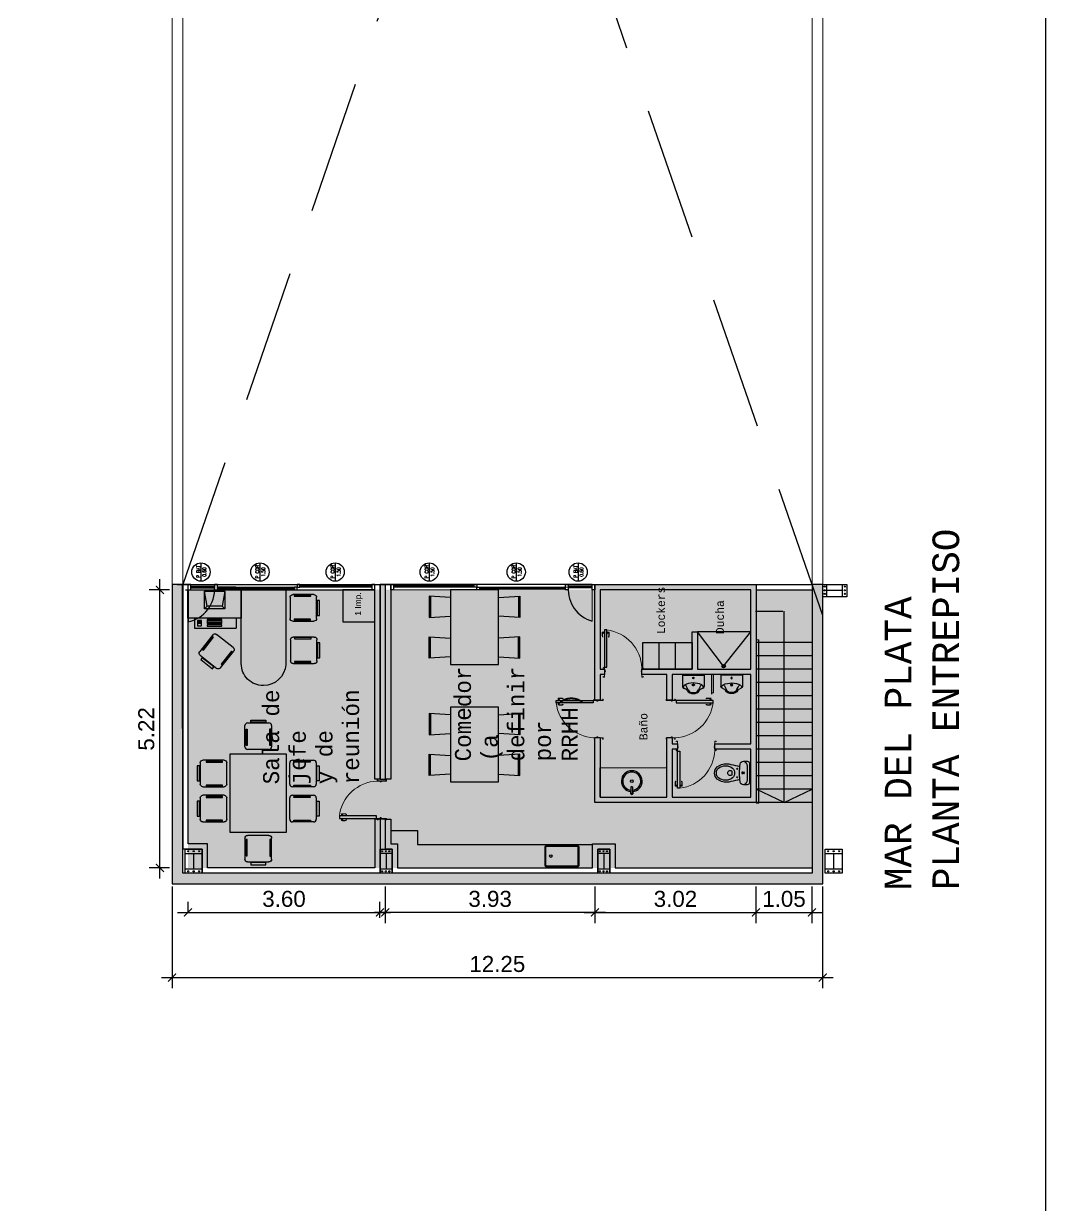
# Model space of a CAD drawing. Header units: millimetres. Extents: x 6085 to 6497, y 3307 to 3415.
# Drawn here: x 6121.18 to 6140.34, y 3348.13 to 3370.28 of the extents above; entities that cross this region are included whole.
import ezdxf
from ezdxf.enums import TextEntityAlignment as Align

# ---------------------------------------------------------------- set-up
doc = ezdxf.new("R2010")
doc.units = ezdxf.units.MM
doc.linetypes.add('HIDDEN', pattern=[0.375, 0.25, -0.125])
doc.linetypes.add('IRI-OCASA-Layout R 9$0$HIDDEN', pattern=[0.375, 0.25, -0.125])
for name, color, linetype in [('1-PB-SANT-ARTF', 252, 'Continuous'), ('50-simb-carp', 5, 'Continuous'), ('Carpintería', 3, 'Continuous'), ('Columnas', 7, 'Continuous'), ('Cotas', 4, 'Continuous'), ('Durlock', 2, 'Continuous'), ('Escaleras', 2, 'Continuous'), ('Hatch Muros', 252, 'Continuous'), ('IRI-OCASA-Layout R 9$0$OCA_Mobiliario', 252, 'Continuous'), ('IRI-OCASA-Layout R 9$0$OCA_Rejas', 80, 'IRI-OCASA-Layout R 9$0$HIDDEN'), ('Mobiliario', 251, 'Continuous'), ('Muros', 7, 'Continuous'), ('Proyecciones', 5, 'HIDDEN'), ('SANITARIOS', 1, 'Continuous'), ('TEXTO', 141, 'Continuous')]:
    doc.layers.add(name, color=color, linetype=linetype)
for name, color, linetype, lineweight in [('A-CARP-HERRAJES', 1, 'Continuous', 9), ('OCASA_TODAS_r08$0$CARP-BARRIDO', 1, 'Continuous', 15), ('OCASA_TODAS_r08$0$CARP-HERRAJES', 9, 'Continuous', 15), ('OCASA_TODAS_r08$0$CARP-MARCO', 3, 'Continuous', 20), ('OCASA_TODAS_r08$0$Estructura', 7, 'Continuous', 20)]:
    doc.layers.add(name, color=color, linetype=linetype, lineweight=lineweight)
doc.layers.add('Hatch planta', color=7, linetype='Continuous', true_color=0xededed)
doc.layers.add('vista', color=7, linetype='Continuous', lineweight=5, transparency=0.65)
doc.styles.add('ARIAL', font='arial.ttf')
doc.styles.add('IRI-OCASA-Layout R 9$0$Standard', font='arial.ttf')
doc.styles.add('SIMPLEX', font='SIMPLEX')
doc.styles.get("Standard").update_dxf_attribs({"font": 'lucon.TTF'})
doc.dimstyles.new('COTAS_100', dxfattribs={"dimtxt": 0.4, "dimasz": 0.15, "dimexe": 0.2, "dimexo": 0.05, "dimgap": 0.05, "dimtad": 1, "dimzin": 1, "dimdsep": 46, "dimtxsty": 'ARIAL', "dimblk": 'ARCHTICK', "dimcen": 0.2, "dimdle": 0.2, "dimclrd": 256, "dimclre": 252, "dimclrt": 256, "dimaunit": 1, "dimadec": 0, "dimazin": 0, "dimtfac": 1, "dimtmove": 0, "dimatfit": 3, "dimfxl": 1, "dimarcsym": 0})

# ---------------------------------------------------------------- blocks, each defined once
blk = doc.blocks.new('IRI-OCASA-Layout R 9$0$OCA_puesto gerente')
at = {"layer": 'IRI-OCASA-Layout R 9$0$OCA_Mobiliario'}
for p, q in [((0, 2.4735), (0, 1.4745)), ((0.5292, 2.4735), (0, 2.4735)), ((0.5292, 1.4745), (0.5292, 2.4735)), ((0.5292, 2.34927), (0.719485, 2.34927)), ((0.572581, 2.220396), (0.572581, 2.296596)), ((0.572581, 2.296596), (0.674181, 2.296596)), ((0.674181, 2.220396), (0.572581, 2.220396)), ((0.597981, 2.233096), (0.597981, 2.283896)), ((0.597981, 2.283896), (0.623381, 2.283896)), ((0.597981, 2.258496), (0.623381, 2.258496)), ((0.623381, 2.233096), (0.597981, 2.233096)), ((0.623381, 2.283896), (0.623381, 2.233096)), ((0.674181, 2.296596), (0.674181, 2.220396)), ((0.719485, 2.34927), (0.719485, 1.572094)), ((0.843753, 2.009432), (1.156759, 2.254286)), ((1.226948, 2.245711), (1.472357, 1.931996)), ((0.026144, 2.161848), (0.026144, 1.780848)), ((0.305545, 2.111048), (0.026144, 2.161848)), ((0.356345, 2.161848), (0.026144, 2.161848)), ((0.356345, 2.161848), (0.305545, 2.111048)), ((0.305545, 1.831648), (0.305545, 2.111048)), ((0.356345, 1.780848), (0.356345, 2.161848)), ((0.55734, 2.116405), (0.63354, 2.116405)), ((0.55734, 1.837005), (0.55734, 2.116405)), ((0.58274, 1.837005), (0.58274, 2.116405)), ((0.60814, 2.116405), (0.60814, 1.837005)), ((0.63354, 2.116405), (0.63354, 1.837005)), ((0.65894, 2.116405), (0.68434, 2.116405)), ((0.65894, 1.837005), (0.65894, 2.116405)), ((0.68434, 2.116405), (0.68434, 1.837005)), ((0.026144, 1.780848), (0.305545, 1.831648)), ((0.026144, 1.780848), (0.356345, 1.780848)), ((0.305545, 1.831648), (0.356345, 1.780848)), ((0.63354, 1.837005), (0.55734, 1.837005)), ((0.68434, 1.837005), (0.65894, 1.837005)), ((1.080587, 1.625528), (0.835178, 1.939243)), ((1.463782, 1.861807), (1.150775, 1.616953)), ((0.5292, 1.572094), (0.719485, 1.572094)), ((0, 1.4745), (0.5292, 1.4745)), ((1.3836, 1.4745), (0, 1.4745)), ((0, 1.4745), (0, 0.6411)), ((1.7952, 1.059702), (1.7952, 1.063102)), ((0, 0.6411), (1.404391, 0.6411)), ((0.08873, 0.111689), (0.08873, 0.509089)), ((0.13873, 0.559089), (0.53703, 0.559089)), ((0.58703, 0.509089), (0.58703, 0.111689)), ((0.884856, 0.1049), (0.884856, 0.5023)), ((0.934856, 0.5523), (1.333156, 0.5523)), ((1.383156, 0.5023), (1.383156, 0.1049)), ((0.53703, 0.061689), (0.13873, 0.061689)), ((1.333156, 0.0549), (0.934856, 0.0549))]:
    blk.add_line(p, q, dxfattribs=at)
for points in [[(1.306357, 2.233303), (1.478999, 2.012608), (1.445367, 1.986298), (1.272725, 2.206994)], [(1.119735, 2.199042), (1.131257, 2.184313), (0.88961, 1.995281), (0.878088, 2.01001)], [(1.396414, 1.849735), (1.409537, 1.832958), (1.165764, 1.642263), (1.15264, 1.659039)], [(0.12073, 0.172189), (0.09943, 0.172189), (0.09943, 0.481689), (0.12073, 0.481689)], [(0.56633, 0.174889), (0.54763, 0.174889), (0.54763, 0.481689), (0.56633, 0.481689)], [(0.916856, 0.1654), (0.895556, 0.1654), (0.895556, 0.4749), (0.916856, 0.4749)], [(1.362456, 0.1681), (1.343756, 0.1681), (1.343756, 0.4749), (1.362456, 0.4749)], [(0.47833, 0.006789), (0.19813, 0.006789), (0.19813, 0.049489), (0.47833, 0.049489)], [(1.274456, 0), (0.994256, 0), (0.994256, 0.0427), (1.274456, 0.0427)]]:
    blk.add_lwpolyline(points, close=True, dxfattribs=at)
for centre, radius, start, end in [((1.187566, 2.214904), 0.05, 38.034833, 128.034833), ((0.87456, 1.97005), 0.05, 128.034833, 218.034833), ((1.432975, 1.901189), 0.05, 308.034833, 38.034833), ((1.119968, 1.656335), 0.05, 218.034833, 308.034833), ((1.386346, 1.065648), 0.408861, 359.643216, 90.384836), ((1.374057, 1.062211), 0.422202, 274.120115, 359.595756), ((0.13873, 0.509089), 0.05, 90, 180), ((0.53703, 0.509089), 0.05, 0, 90), ((0.934856, 0.5023), 0.05, 90, 180), ((1.333156, 0.5023), 0.05, 0, 90), ((0.13873, 0.111689), 0.05, 180, 270), ((0.53703, 0.111689), 0.05, 270, 0), ((0.934856, 0.1049), 0.05, 180, 270), ((1.333156, 0.1049), 0.05, 270, 0)]:
    blk.add_arc(centre, radius, start, end, dxfattribs=at)
blk = doc.blocks.new('_ArchTick')
at = {"color": 0, "linetype": 'ByBlock', "const_width": 0.15}
blk.add_lwpolyline([(-0.5, -0.5), (0.5, 0.5)], dxfattribs=at)
blk = doc.blocks.new('*D95')
at = {"layer": 'Cotas', "color": 252, "lineweight": -2}
for p, q in [((6124.262539, 3353.618094), (6124.262539, 3353.818094)), ((6127.862564, 3353.519246), (6127.862564, 3353.818094))]:
    blk.add_line(p, q, dxfattribs=at)
at = {"layer": 'Cotas', "lineweight": -2}
blk.add_line((6124.062539, 3353.618094), (6128.062564, 3353.618094), dxfattribs=at)
at = {"layer": 'Defpoints', "color": 0}
for p in [(6124.262539, 3353.568094), (6127.862564, 3353.618094), (6127.862564, 3353.469246)]:
    blk.add_point(p, dxfattribs=at)
at = {"layer": 'Cotas', "lineweight": -2, "xscale": 0.15, "yscale": 0.15, "zscale": 0.15, "rotation": 180}
blk.add_blockref('_ArchTick', (6124.262539, 3353.618094), dxfattribs=at)
at = {"layer": 'Cotas', "lineweight": -2, "xscale": 0.15, "yscale": 0.15, "zscale": 0.15}
blk.add_blockref('_ArchTick', (6127.862564, 3353.618094), dxfattribs=at)
at = {"layer": 'Cotas', "insert": (6126.062551, 3353.871369), "char_height": 0.3, "attachment_point": 5, "style": 'ARIAL'}
blk.add_mtext('3.60', dxfattribs=at)
blk = doc.blocks.new('*D96')
at = {"layer": 'Cotas', "lineweight": -2}
blk.add_line((6123.73474, 3354.252239), (6123.73474, 3359.867239), dxfattribs=at)
at = {"layer": 'Cotas', "color": 252, "lineweight": -2}
for p, q in [((6123.912539, 3359.667239), (6123.53474, 3359.667239)), ((6123.912539, 3354.452239), (6123.53474, 3354.452239))]:
    blk.add_line(p, q, dxfattribs=at)
at = {"layer": 'Defpoints', "color": 0}
for p in [(6123.73474, 3359.667239), (6123.962539, 3359.667239), (6123.962539, 3354.452239)]:
    blk.add_point(p, dxfattribs=at)
at = {"layer": 'Cotas', "lineweight": -2, "xscale": 0.15, "yscale": 0.15, "zscale": 0.15}
for p, rotation in [((6123.73474, 3359.667239), 90), ((6123.73474, 3354.452239), 270)]:
    blk.add_blockref('_ArchTick', p, dxfattribs=dict(at, rotation=rotation))
at = {"layer": 'Cotas', "insert": (6123.481568, 3357.059739), "char_height": 0.3, "attachment_point": 5, "rotation": 90, "style": 'ARIAL'}
blk.add_mtext('5.22', dxfattribs=at)
blk = doc.blocks.new('columna_0.23x0.45')
for p, q in [((-0.368884, 0.23), (-0.368884, 0)), ((-0.077605, 0.23), (-0.077605, 0)), ((-0.44996, 0), (-0.44996, 0.054151)), ((-0.368884, 0.115), (-0.077605, 0.115))]:
    blk.add_line(p, q)
blk.add_lwpolyline([(-0.44996, 0.23), (0.000055, 0.23), (0, 0), (-0.44996, 0)], close=True)
for centre in [(-0.41323, 0.174487), (-0.41323, 0.108712), (-0.41323, 0.039618), (-0.037608, 0.174487), (-0.037608, 0.108712), (-0.037608, 0.039618)]:
    blk.add_circle(centre, 0.009897)
blk = doc.blocks.new('columna_0.45x0.43')
for p, q in [((-0.368292, 0), (-0.368292, -0.32)), ((-0.077012, 0), (-0.077012, -0.32)), ((-0.368292, -0.16), (-0.077012, -0.16))]:
    blk.add_line(p, q)
blk.add_lwpolyline([(-0.45, -0.32), (-0.449368, 0), (0, 0), (0, -0.32)], close=True)
for centre in [(-0.412637, -0.055513), (-0.412637, -0.157862), (-0.037016, -0.055513), (-0.037016, -0.157862), (-0.412637, -0.259752), (-0.037016, -0.259752)]:
    blk.add_circle(centre, 0.009897)
blk = doc.blocks.new('IRI-OCASA-Layout R 9$1$OCA_SILLA')
at = {"layer": 'Mobiliario', "linetype": 'Continuous'}
for p, q in [((0.0549, 0.05), (0.0549, 0.4483)), ((0.1049, 0.4983), (0.5023, 0.4983)), ((0.5523, 0.4483), (0.5523, 0.05)), ((0.5023, 0), (0.1049, 0))]:
    blk.add_line(p, q, dxfattribs=at)
for points in [[(0.1654, 0.4663), (0.1654, 0.4876), (0.4749, 0.4876), (0.4749, 0.4663)], [(0, 0.1087), (0, 0.3889), (0.0427, 0.3889), (0.0427, 0.1087)], [(0.1681, 0.0207), (0.1681, 0.0394), (0.4749, 0.0394), (0.4749, 0.0207)]]:
    blk.add_lwpolyline(points, close=True, dxfattribs=at)
for centre, start, end in [((0.1049, 0.4483), 90, 180), ((0.5023, 0.4483), 0, 90), ((0.1049, 0.05), 180, 270), ((0.5023, 0.05), 270, 0)]:
    blk.add_arc(centre, 0.05, start, end, dxfattribs=at)
blk = doc.blocks.new('MESA REUNIONES 8')
at = {"layer": 'IRI-OCASA-Layout R 9$0$OCA_Mobiliario'}
blk.add_lwpolyline([(-25.597957, 497.6125), (-24.13481, 497.6125), (-24.13481, 498.6735), (-25.597957, 498.6735)], close=True, dxfattribs=at)
at = {"layer": 'IRI-OCASA-Layout R 9$0$OCA_Mobiliario', "xscale": -1}
for p, rotation in [((-24.9064, 499.2858), 90), ((-24.247241, 499.2858), 90), ((-26.210256, 498.39215), 180)]:
    blk.add_blockref('IRI-OCASA-Layout R 9$1$OCA_SILLA', p, dxfattribs=dict(at, rotation=rotation))
at = {"layer": 'IRI-OCASA-Layout R 9$0$OCA_Mobiliario'}
for p, rotation in [((-23.495433, 498.39215), 180), ((-24.9064, 497.0002), 90), ((-24.247241, 497.0002), 90)]:
    blk.add_blockref('IRI-OCASA-Layout R 9$1$OCA_SILLA', p, dxfattribs=dict(at, rotation=rotation))
blk = doc.blocks.new('mesa_comedor_1.40x0.90')
for p, q in [((-1.275, 1.281796), (-1.275, 0.884921, 3.76699)), ((-1.275, 1.281796), (-1.275, 0.884921, 3.76699)), ((-1.275, 1.281796), (-1.275, 0.884921, 3.76699)), ((0.375, 1.281796), (0.375, 0.884921, 3.76699)), ((0.375, 1.281796), (0.375, 0.884921, 3.76699)), ((0.375, 1.281796), (0.375, 0.884921, 3.76699)), ((-1.275, 0.118204), (-1.275, 0.515079, 3.76699)), ((-1.275, 0.118204), (-1.275, 0.515079, 3.76699)), ((-1.275, 0.118204), (-1.275, 0.515079, 3.76699)), ((0.375, 0.118204), (0.375, 0.515079, 3.76699)), ((0.375, 0.118204), (0.375, 0.515079, 3.76699)), ((0.375, 0.118204), (0.375, 0.515079, 3.76699))]:
    blk.add_line(p, q)
blk.add_lwpolyline([(-0.9, 0), (0, 0), (0, 1.4), (-0.9, 1.4)], close=True)
for points in [[(-0.9, 1.258358), (-1.3, 1.283358), (-1.3, 0.883358), (-0.9, 0.908358)], [(-0.9, 1.258358), (-1.3, 1.283358), (-1.3, 0.883358), (-0.9, 0.908358)], [(-0.9, 1.258358), (-1.3, 1.283358), (-1.3, 0.883358), (-0.9, 0.908358)], [(0, 1.258358), (0.4, 1.283358), (0.4, 0.883358), (0, 0.908358)], [(0, 1.258358), (0.4, 1.283358), (0.4, 0.883358), (0, 0.908358)], [(0, 1.258358), (0.4, 1.283358), (0.4, 0.883358), (0, 0.908358)], [(-0.9, 0.141642), (-1.3, 0.116642), (-1.3, 0.516642), (-0.9, 0.491642)], [(-0.9, 0.141642), (-1.3, 0.116642), (-1.3, 0.516642), (-0.9, 0.491642)], [(-0.9, 0.141642), (-1.3, 0.116642), (-1.3, 0.516642), (-0.9, 0.491642)], [(0, 0.141642), (0.4, 0.116642), (0.4, 0.516642), (0, 0.491642)], [(0, 0.141642), (0.4, 0.116642), (0.4, 0.516642), (0, 0.491642)], [(0, 0.141642), (0.4, 0.116642), (0.4, 0.516642), (0, 0.491642)]]:
    blk.add_lwpolyline(points)
blk = doc.blocks.new('A$C347B20F1')
for points in [[(175.143718, 166.070149, -0.029649), (185, 0, -0.029649), (175.143718, -166.070149, -0.379899), (111.593007, -222.5), (40, -222.5, -0.414214), (0, -182.5), (0, 0), (0, 182.5, -0.414214), (40, 222.5), (111.593007, 222.5, -0.379899)], [(281.067095, -19.570784, -0.027242), (280, 0, -0.027242), (281.067095, 19.570784, -0.250976), (342.787675, 109.645242, -0.068976), (407.495095, 132.573447, -0.179639), (556.101624, 109.705189, -0.272087), (620.573234, 0, -0.272087), (556.101624, -109.705189, -0.179639), (407.495095, -132.573447, -0.068976), (342.787675, -109.645242, -0.250976)], [(332.824365, 34.427809, -0.283637), (348.027657, 48.91635, -1.233806), (348.027657, -48.91635, -0.283637), (332.824365, -34.427809, -0.129065)]]:
    blk.add_lwpolyline(points, format="xyb", close=True)
for points in [[(88.738566, -199.5, -0.382504), (48.977979, -163.869863, -0.027373), (40, 0, -0.027373), (48.977979, 163.869863, -0.382504), (88.738566, 199.5, -0.382504)], [(179.654454, 122.399834, -0.017322), (348, 163.000004, -0.034533), (429.906363, 175.000004, -0.180901), (602.96307, 118.084611, -0.210568), (655, 0, -0.210568), (602.96307, -118.084611, -0.180901), (429.906363, -175.000004, -0.034533), (348, -163.000004, -0.017322), (179.654454, -122.399834, -0.017322)]]:
    blk.add_lwpolyline(points, format="xyb")
for centre, radius in [((120.061489, -2.975691), 15), ((122, 0), 13.5), ((122, 0), 13.5), ((230, 80), 7.5), ((230, -80), 7.5)]:
    blk.add_circle(centre, radius)
for centre, radius, start, end in [((120.061489, -2.975691), 25, 120, 240), ((120.061489, -2.975691), 25, 300, 60), ((230, 80), 7.5, 102.400197, 257.599803), ((230, -80), 7.5, 102.400197, 257.599803)]:
    blk.add_arc(centre, radius, start, end)
blk = doc.blocks.new('BACHA')
at = {"layer": '1-PB-SANT-ARTF'}
for p, q in [((43091.220343, -153117.554808, 4.155958), (43091.220343, -153000.148881, 4.155958)), ((43121.220343, -153117.554808, 4.155958), (43121.220343, -153000.148881, 4.155958)), ((43091.220343, -153117.554808, 4.155958), (43121.220343, -153117.554808, 4.155958))]:
    blk.add_line(p, q, dxfattribs=at)
blk.add_circle((43106.220343, -153222.700328, 4.155958), 25, dxfattribs=at)
for centre, radius, start, end in [((43106.220343, -153222.700328, 4.155958), 195, 94.411726, 85.588274), ((43106.220343, -153222.700328, 4.155958), 170, 95.062093, 84.937907), ((43106.220343, -153000.148881, 4.155958), 25, 306.869898, 233.130102), ((43106.220343, -153000.148881, 4.155958), 15, 0, 180)]:
    blk.add_arc(centre, radius, start, end, dxfattribs=at)
blk = doc.blocks.new('MMC-VA')
for p, q in [((-0.2025, 0), (0.2025, 0)), ((-0.2025, 0), (-0.2025, -0.207927)), ((0.2025, 0), (0.2025, -0.207927)), ((-0.184701, -0.207927), (-0.2025, -0.207927)), ((0.2025, -0.207927), (0.184701, -0.207927))]:
    blk.add_line(p, q)
for centre, radius in [((-0.017382, -0.182562), 0.002924), ((-0.014494, -0.167212), 0.002924), ((0, -0.049479), 0.0135), ((-0.007181, -0.194391), 0.002924), ((-0.000692, -0.159899), 0.002924), ((0, -0.177885), 0.002924), ((0.008428, -0.193791), 0.002924), ((0.013631, -0.16613), 0.002924), ((0.01769, -0.181213), 0.002924)]:
    blk.add_circle(centre, radius)
for centre, radius, start, end in [((-0.15773, -0.20338), 0.045, 185.800457, 242.304283), ((-0.14376, -0.219071), 0.04243, 125.639424, 214.697432), ((0, -0.499688), 0.357316, 63.881121, 118.133408), ((-0.316972, -0.338192), 0.228606, 16.680246, 44.676447), ((0.316972, -0.338192), 0.228606, 135.323553, 163.319754), ((0.14376, -0.219071), 0.04243, 325.302568, 71.387137), ((0.15773, -0.20338), 0.045, 297.695717, 354.199543), ((-0.146136, -0.181292), 0.069946, 242.304283, 263.68067), ((-0.157448, -0.296927), 0.046256, 24.937053, 85.520307), ((-0.012729, -0.229662), 0.113332, 204.925736, 276.448774), ((-0.013092, -0.230134), 0.094911, 206.562443, 277.928608), ((0.013092, -0.230134), 0.094911, 262.071392, 333.437557), ((0.012729, -0.229662), 0.113332, 263.551226, 335.074264), ((0.157448, -0.296927), 0.046256, 94.479693, 155.062947), ((0.146136, -0.181292), 0.069946, 276.31933, 297.695717)]:
    blk.add_arc(centre, radius, start, end)
blk = doc.blocks.new('*D105')
at = {"layer": 'Cotas', "color": 252, "lineweight": -2}
for p, q in [((6131.892068, 3354.102239), (6131.892068, 3353.418094)), ((6134.912539, 3354.052239), (6134.912539, 3353.418094))]:
    blk.add_line(p, q, dxfattribs=at)
at = {"layer": 'Cotas', "lineweight": -2}
blk.add_line((6131.692068, 3353.618094), (6135.112539, 3353.618094), dxfattribs=at)
at = {"layer": 'Defpoints', "color": 0}
for p in [(6131.892068, 3354.152239), (6134.912539, 3354.102239), (6134.912539, 3353.618094)]:
    blk.add_point(p, dxfattribs=at)
at = {"layer": 'Cotas', "lineweight": -2, "xscale": 0.15, "yscale": 0.15, "zscale": 0.15, "rotation": 180}
blk.add_blockref('_ArchTick', (6131.892068, 3353.618094), dxfattribs=at)
at = {"layer": 'Cotas', "lineweight": -2, "xscale": 0.15, "yscale": 0.15, "zscale": 0.15}
blk.add_blockref('_ArchTick', (6134.912539, 3353.618094), dxfattribs=at)
at = {"layer": 'Cotas', "insert": (6133.402304, 3353.871369), "char_height": 0.3, "attachment_point": 5, "style": 'ARIAL'}
blk.add_mtext('3.02', dxfattribs=at)
blk = doc.blocks.new('*D106')
at = {"layer": 'Cotas', "color": 252, "lineweight": -2}
for p, q in [((6134.912539, 3354.102239), (6134.912539, 3353.418094)), ((6135.962539, 3354.102239), (6135.962539, 3353.418094))]:
    blk.add_line(p, q, dxfattribs=at)
at = {"layer": 'Cotas', "lineweight": -2}
blk.add_line((6134.712539, 3353.618094), (6136.162539, 3353.618094), dxfattribs=at)
at = {"layer": 'Defpoints', "color": 0}
for p in [(6134.912539, 3354.152239), (6135.962539, 3354.152239), (6135.962539, 3353.618094)]:
    blk.add_point(p, dxfattribs=at)
at = {"layer": 'Cotas', "lineweight": -2, "xscale": 0.15, "yscale": 0.15, "zscale": 0.15, "rotation": 180}
blk.add_blockref('_ArchTick', (6134.912539, 3353.618094), dxfattribs=at)
at = {"layer": 'Cotas', "lineweight": -2, "xscale": 0.15, "yscale": 0.15, "zscale": 0.15}
blk.add_blockref('_ArchTick', (6135.962539, 3353.618094), dxfattribs=at)
at = {"layer": 'Cotas', "insert": (6135.437539, 3353.871266), "char_height": 0.3, "attachment_point": 5, "style": 'ARIAL'}
blk.add_mtext('1.05', dxfattribs=at)
blk = doc.blocks.new('*D111')
at = {"layer": 'Cotas', "color": 252, "lineweight": -2}
for p, q in [((6123.962539, 3354.102239), (6123.962539, 3352.197113)), ((6136.162539, 3354.102239), (6136.162539, 3352.197113))]:
    blk.add_line(p, q, dxfattribs=at)
at = {"layer": 'Cotas', "lineweight": -2}
blk.add_line((6123.762539, 3352.397113), (6136.362539, 3352.397113), dxfattribs=at)
at = {"layer": 'Defpoints', "color": 0}
for p in [(6123.962539, 3354.152239), (6136.162539, 3354.152239), (6136.162539, 3352.397113)]:
    blk.add_point(p, dxfattribs=at)
at = {"layer": 'Cotas', "lineweight": -2, "xscale": 0.15, "yscale": 0.15, "zscale": 0.15, "rotation": 180}
blk.add_blockref('_ArchTick', (6123.962539, 3352.397113), dxfattribs=at)
at = {"layer": 'Cotas', "lineweight": -2, "xscale": 0.15, "yscale": 0.15, "zscale": 0.15}
blk.add_blockref('_ArchTick', (6136.162539, 3352.397113), dxfattribs=at)
at = {"layer": 'Cotas', "insert": (6130.062539, 3352.650285), "char_height": 0.3, "attachment_point": 5, "style": 'ARIAL'}
blk.add_mtext('12.25', dxfattribs=at)
blk = doc.blocks.new('OCASA_TODAS_r08$0$P14 14')
at = {"extrusion": (1.67932e-05, 6.2673e-05, 1), "elevation": -0.001837}
blk.add_lwpolyline([(-21.204706, -23.509385), (-21.204706, -24.205028), (-21.1602, -24.205028), (-21.1602, -23.509385)], close=True, dxfattribs=at)
at = {"layer": 'OCASA_TODAS_r08$0$CARP-BARRIDO'}
blk.add_arc((-21.113856, -23.463412, -0.000123), 0.74716, 182.383766, 263.015925, dxfattribs=at)
at = {"layer": 'OCASA_TODAS_r08$0$CARP-HERRAJES', "extrusion": (1.67932e-05, 6.2673e-05, 1)}
for p, q in [((-21.247938, -24.146459, 0.000046), (-21.247938, -24.093511, 0.000043)), ((-21.247938, -24.146459, 0.000046), (-21.246979, -24.163857, 0.000047)), ((-21.230132, -24.146833, 0.000046), (-21.21806, -24.145926, 0.000045)), ((-21.230132, -24.164323, 0.000047), (-21.230132, -24.146833, 0.000046)), ((-21.21806, -24.167354, 0.000047), (-21.21806, -24.143802, 0.000045)), ((-21.216658, -24.1424, 0.000045), (-21.204706, -24.1424, 0.000045)), ((-21.204706, -24.168756, 0.000047), (-21.204706, -24.1424, 0.000045)), ((-21.148248, -24.1424, 0.000044), (-21.1602, -24.1424, 0.000044)), ((-21.1602, -24.168756, 0.000046), (-21.1602, -24.1424, 0.000044)), ((-21.146846, -24.167354, 0.000046), (-21.146846, -24.143802, 0.000044)), ((-21.134774, -24.146833, 0.000044), (-21.146846, -24.145926, 0.000044)), ((-21.134774, -24.164323, 0.000045), (-21.134774, -24.146833, 0.000044)), ((-21.116968, -24.146459, 0.000044), (-21.117927, -24.163857, 0.000045)), ((-21.116968, -24.146459, 0.000044), (-21.116968, -24.093511, 0.00004)), ((-21.230468, -24.164323, 0.000047), (-21.245163, -24.165142, 0.000047)), ((-21.230132, -24.164323, 0.000047), (-21.21806, -24.16523, 0.000047)), ((-21.216658, -24.168756, 0.000047), (-21.204706, -24.168756, 0.000047)), ((-21.148248, -24.168756, 0.000046), (-21.1602, -24.168756, 0.000046)), ((-21.134774, -24.164323, 0.000045), (-21.146846, -24.16523, 0.000045)), ((-21.134439, -24.164323, 0.000045), (-21.119743, -24.165142, 0.000045))]:
    blk.add_line(p, q, dxfattribs=at)
at = {"layer": 'OCASA_TODAS_r08$0$CARP-HERRAJES', "extrusion": (1.67932e-05, 6.2673e-05, 1), "elevation": -0.001824}
for points in [[(-21.242215, -24.135781), (-21.242215, -24.093511)], [(-21.122691, -24.135781), (-21.122691, -24.093511)]]:
    blk.add_lwpolyline(points, dxfattribs=at)
at = {"layer": 'OCASA_TODAS_r08$0$CARP-HERRAJES', "extrusion": (1.67932e-05, 6.2673e-05, 1)}
for centre, radius, start, end in [((-21.216689, -24.094466, -0.001824), 0.031264, 137.389588, 178.250158), ((-21.21662, -24.094509, -0.001824), 0.02562, 137.415505, 177.482987), ((-21.230991, -24.13562, -0.001824), 0.011225, 180.822772, 272.671199), ((-21.237471, -24.075105, -0.001824), 0.002867, 313.848385, 140.982624), ((-21.216658, -24.143802, -0.001824), 0.001402, 89.999987, 179.999987), ((-21.148248, -24.143802, -0.001824), 0.001402, 359.999987, 89.999987), ((-21.133915, -24.13562, -0.001824), 0.011225, 267.328776, 359.177203), ((-21.127436, -24.075105, -0.001824), 0.002867, 39.01735, 226.151589), ((-21.148286, -24.09451, -0.001824), 0.02562, 2.516987, 42.584469), ((-21.148217, -24.094466, -0.001824), 0.031264, 1.749816, 42.610387), ((-21.245579, -24.163803, -0.001824), 0.001402, 182.185883, 287.237894), ((-21.216658, -24.167354, -0.001824), 0.001402, 179.999987, 269.999987), ((-21.148248, -24.167354, -0.001824), 0.001402, 269.999987, 359.999987), ((-21.119328, -24.163803, -0.001824), 0.001402, 252.76208, 357.814091)]:
    blk.add_arc(centre, radius, start, end, dxfattribs=at)
at = {"layer": 'OCASA_TODAS_r08$0$CARP-MARCO'}
for p, q in [((-21.86037, -23.321288, -0.000008), (-21.88537, -23.321288, -0.000008)), ((-21.88537, -23.321288, -0.000008), (-21.88537, -23.336288, -0.000008)), ((-21.88537, -23.321288, -0.000008), (-21.88537, -23.337888, -0.000008)), ((-21.88377, -23.337888, -0.000008), (-21.88537, -23.337888, -0.000008)), ((-21.88537, -23.494488, -0.000008), (-21.88537, -23.477888, -0.000008)), ((-21.88377, -23.477888, -0.000008), (-21.88537, -23.477888, -0.000008)), ((-21.88537, -23.494488, -0.000008), (-21.88537, -23.479488, -0.000008)), ((-21.86197, -23.322888, -0.000008), (-21.88377, -23.322888, -0.000008)), ((-21.88377, -23.322888, -0.000008), (-21.88377, -23.336288, -0.000008)), ((-21.88377, -23.322888, -0.000008), (-21.88377, -23.337888, -0.000008)), ((-21.88377, -23.492888, -0.000008), (-21.88377, -23.477888, -0.000008)), ((-21.88377, -23.492888, -0.000008), (-21.88377, -23.479488, -0.000008)), ((-21.86197, -23.426088, -0.000008), (-21.86197, -23.322888, -0.000008)), ((-21.84697, -23.426088, -0.000008), (-21.86197, -23.426088, -0.000008)), ((-21.86197, -23.492888, -0.000008), (-21.86197, -23.437888, -0.000008)), ((-21.86197, -23.437888, -0.000008), (-21.84697, -23.437888, -0.000008)), ((-21.86037, -23.424488, -0.000008), (-21.86037, -23.321288, -0.000008)), ((-21.84537, -23.424488, -0.000008), (-21.86037, -23.424488, -0.000008)), ((-21.86037, -23.494488, -0.000008), (-21.86037, -23.439488, -0.000008)), ((-21.86037, -23.439488, -0.000008), (-21.84537, -23.439488, -0.000008)), ((-21.84697, -23.437888, -0.000008), (-21.84697, -23.426088, -0.000008)), ((-21.84537, -23.439488, -0.000008), (-21.84537, -23.424488, -0.000008)), ((-21.17537, -23.439488, -0.000008), (-21.17537, -23.424488, -0.000008)), ((-21.17537, -23.424488, -0.000008), (-21.16037, -23.424488, -0.000008)), ((-21.16037, -23.439488, -0.000008), (-21.17537, -23.439488, -0.000008)), ((-21.17377, -23.437888, -0.000008), (-21.17377, -23.426088, -0.000008)), ((-21.17377, -23.426088, -0.000008), (-21.15877, -23.426088, -0.000008)), ((-21.15877, -23.437888, -0.000008), (-21.17377, -23.437888, -0.000008)), ((-21.16037, -23.424488, -0.000008), (-21.16037, -23.321288, -0.000008)), ((-21.16037, -23.321288, -0.000008), (-21.13537, -23.321288, -0.000008)), ((-21.16037, -23.494488, -0.000008), (-21.16037, -23.439488, -0.000008)), ((-21.15877, -23.426088, -0.000008), (-21.15877, -23.322888, -0.000008)), ((-21.15877, -23.322888, -0.000008), (-21.13697, -23.322888, -0.000008)), ((-21.15877, -23.492888, -0.000008), (-21.15877, -23.437888, -0.000008)), ((-21.13697, -23.322888, -0.000008), (-21.13697, -23.336288, -0.000008)), ((-21.13697, -23.322888, -0.000008), (-21.13697, -23.337888, -0.000008)), ((-21.13697, -23.337888, -0.000008), (-21.13537, -23.337888, -0.000008)), ((-21.13697, -23.492888, -0.000008), (-21.13697, -23.477888, -0.000008)), ((-21.13697, -23.477888, -0.000008), (-21.13537, -23.477888, -0.000008)), ((-21.13697, -23.492888, -0.000008), (-21.13697, -23.479488, -0.000008)), ((-21.13537, -23.321288, -0.000008), (-21.13537, -23.336288, -0.000008)), ((-21.13537, -23.321288, -0.000008), (-21.13537, -23.337888, -0.000008)), ((-21.13537, -23.494488, -0.000008), (-21.13537, -23.477888, -0.000008)), ((-21.13537, -23.494488, -0.000008), (-21.13537, -23.479488, -0.000008)), ((-21.88537, -23.494488, -0.000008), (-21.86037, -23.494488, -0.000008)), ((-21.88377, -23.492888, -0.000008), (-21.86197, -23.492888, -0.000008)), ((-21.13537, -23.494488, -0.000008), (-21.16037, -23.494488, -0.000008)), ((-21.13697, -23.492888, -0.000008), (-21.15877, -23.492888, -0.000008))]:
    blk.add_line(p, q, dxfattribs=at)
blk.add_circle((-21.153754, -23.501298, -0.000008), 0.006, dxfattribs=at)
blk = doc.blocks.new('*D104')
at = {"layer": 'Cotas', "color": 252, "lineweight": -2}
for p, q in [((6127.962564, 3354.102239), (6127.962564, 3353.418094)), ((6131.892068, 3354.102239), (6131.892068, 3353.418094))]:
    blk.add_line(p, q, dxfattribs=at)
at = {"layer": 'Cotas', "lineweight": -2}
blk.add_line((6132.092068, 3353.618094), (6127.762564, 3353.618094), dxfattribs=at)
at = {"layer": 'Defpoints', "color": 0}
for p in [(6127.962564, 3354.152239), (6131.892068, 3354.152239), (6127.962564, 3353.618094)]:
    blk.add_point(p, dxfattribs=at)
at = {"layer": 'Cotas', "lineweight": -2, "xscale": 0.15, "yscale": 0.15, "zscale": 0.15, "rotation": 180}
blk.add_blockref('_ArchTick', (6127.962564, 3353.618094), dxfattribs=at)
at = {"layer": 'Cotas', "lineweight": -2, "xscale": 0.15, "yscale": 0.15, "zscale": 0.15}
blk.add_blockref('_ArchTick', (6131.892068, 3353.618094), dxfattribs=at)
at = {"layer": 'Cotas', "insert": (6129.927316, 3353.871369), "char_height": 0.3, "attachment_point": 5, "style": 'ARIAL'}
blk.add_mtext('3.93', dxfattribs=at)
blk = doc.blocks.new('n-simb-carp')
at = {"color": 9}
blk.add_line((0.343018, 0), (-0.343018, 0), dxfattribs=at)
blk.add_circle((0, 0), 0.343018, dxfattribs=at)
at = {"color": 0, "style": 'SIMPLEX', "width": 0.8}
for tag, p in [('PCH11A', (0.013855, 0.09448)), ('2.00', (0, -0.127452))]:
    blk.add_attdef(tag, text='', height=0.131944, dxfattribs=at).set_placement(p, align=Align.MIDDLE)
at = {"color": 0, "style": 'SIMPLEX', "flags": 1}
for tag, p in [('B-MANO', (0, -0.284558)), ('LOCAL', (0, -0.380089))]:
    blk.add_attdef(tag, text='', height=0.059111, dxfattribs=at).set_placement(p, align=Align.MIDDLE)

msp = doc.modelspace()

# ---------------------------------------------------------------- hatches: boundary and pattern name
at = {"layer": 'Hatch Muros'}
h = msp.add_hatch(color=256, dxfattribs=at)
h.dxf.hatch_style = 1
h.paths.add_polyline_path([(6123.963, 3359.767), (6123.963, 3354.152), (6136.163, 3354.152), (6136.163, 3359.767), (6135.963, 3359.767), (6135.963, 3354.352), (6124.163, 3354.352), (6124.162, 3359.767), (6124.063, 3359.767), (6124.162, 3359.767)])
h = msp.add_hatch(color=256, dxfattribs=at)
h.dxf.hatch_style = 1
h.paths.add_polyline_path([(6127.963, 3356.117), (6127.963, 3359.767), (6127.863, 3359.767), (6127.863, 3356.117)])
h = msp.add_hatch(color=256, dxfattribs=at)
h.dxf.hatch_style = 1
h.paths.add_polyline_path([(6131.892, 3356.893), (6131.992, 3356.893), (6131.992, 3355.782), (6133.242, 3355.782), (6133.242, 3356.896), (6133.342, 3356.896), (6133.342, 3356.782), (6133.441, 3356.782), (6133.441, 3356.682), (6133.342, 3356.682), (6133.342, 3355.782), (6134.813, 3355.782), (6134.813, 3356.682), (6134.141, 3356.682), (6134.141, 3356.782), (6134.813, 3356.782), (6134.813, 3358.082), (6133.342, 3358.082), (6133.342, 3357.596), (6133.242, 3357.596), (6133.242, 3358.082), (6132.772, 3358.082), (6132.772, 3358.182), (6133.713, 3358.182), (6133.713, 3358.882), (6133.813, 3358.882), (6133.813, 3358.182), (6134.813, 3358.182), (6134.813, 3359.667), (6131.992, 3359.667), (6131.992, 3358.182), (6132.072, 3358.182), (6132.072, 3358.082), (6131.992, 3358.082), (6131.992, 3357.596), (6131.892, 3357.596), (6131.892, 3359.767), (6134.913, 3359.767), (6134.913, 3355.682), (6131.892, 3355.682)])
h = msp.add_hatch(color=256, dxfattribs=at)
h.dxf.hatch_style = 1
h.paths.add_polyline_path([(6127.963, 3354.802), (6127.963, 3355.367), (6127.863, 3355.367), (6127.863, 3354.802)])
at = {"layer": 'Hatch planta'}
h = msp.add_hatch(color=256, dxfattribs=at)
h.dxf.hatch_style = 1
h.paths.add_polyline_path([(6124.263, 3354.452), (6124.263, 3359.667), (6135.963, 3359.667), (6135.963, 3354.452)])

# ---------------------------------------------------------------- linework, layer by layer
at = {"layer": '1-PB-SANT-ARTF'}
for p, q in [((6131.992, 3356.332), (6133.242, 3356.339)), ((6131.992, 3355.782), (6131.992, 3356.332))]:
    msp.add_line(p, q, dxfattribs=at)
for points in [[(6130.99, 3354.874), (6131.56, 3354.874, -0.414214), (6131.59, 3354.844), (6131.59, 3354.504, -0.414214), (6131.56, 3354.474), (6130.99, 3354.474, -0.414214), (6130.96, 3354.504), (6130.96, 3354.844, -0.414214)], [(6130.99, 3354.859), (6131.56, 3354.859, -0.414214), (6131.575, 3354.844), (6131.575, 3354.504, -0.414214), (6131.56, 3354.489), (6130.99, 3354.489, -0.414214), (6130.975, 3354.504), (6130.975, 3354.844, -0.414214)]]:
    msp.add_lwpolyline(points, format="xyb", close=True, dxfattribs=at)
msp.add_circle((6131.066, 3354.674), 0.0225, dxfattribs=at)
at = {"layer": 'A-CARP-HERRAJES'}
for p, q in [((6134.963, 3358.732), (6134.913, 3358.732)), ((6134.963, 3355.667), (6134.913, 3355.667))]:
    msp.add_line(p, q, dxfattribs=at)
at = {"layer": 'Carpintería', "color": 253}
for p, q in [((6124.163, 3359.767), (6127.863, 3359.767)), ((6131.842, 3359.767), (6127.963, 3359.767)), ((6134.913, 3359.767), (6135.963, 3359.767)), ((6124.213, 3359.667), (6127.707, 3359.667))]:
    msp.add_line(p, q, dxfattribs=at)
at = {"layer": 'Carpintería', "color": 4}
for p, q in [((6124.262, 3359.734), (6124.263, 3359.734)), ((6124.262, 3359.704), (6124.263, 3359.704)), ((6124.313, 3359.734), (6124.762, 3359.734)), ((6124.313, 3359.704), (6124.762, 3359.704)), ((6131.842, 3359.734), (6131.392, 3359.734)), ((6131.842, 3359.704), (6131.392, 3359.704))]:
    msp.add_line(p, q, dxfattribs=at)
for points in [[(6126.36, 3359.752), (6127.707, 3359.752)], [(6126.36, 3359.742), (6127.707, 3359.742)], [(6129.63, 3359.752), (6128.118, 3359.752)], [(6129.63, 3359.742), (6128.118, 3359.742)], [(6124.263, 3359.717), (6124.262, 3359.717)], [(6124.762, 3359.717), (6124.313, 3359.717)], [(6125.162, 3359.717), (6124.813, 3359.717)], [(6124.813, 3359.702), (6126.26, 3359.702)], [(6124.813, 3359.692), (6126.26, 3359.692)], [(6124.813, 3359.682), (6126.26, 3359.682)], [(6126.36, 3359.732), (6127.707, 3359.732)], [(6129.63, 3359.732), (6128.118, 3359.732)], [(6131.342, 3359.702), (6129.73, 3359.702)], [(6131.342, 3359.692), (6129.73, 3359.692)], [(6131.342, 3359.682), (6129.73, 3359.682)], [(6131.392, 3359.717), (6131.842, 3359.717)]]:
    msp.add_lwpolyline(points, dxfattribs=at)
at = {"layer": 'Carpintería', "color": 253}
msp.add_lwpolyline([(6124.263, 3359.667), (6124.263, 3359.067)], dxfattribs=at)
for centre, start, end in [((6124.144, 3359.673), 281.0302, 4.0642), ((6132.01, 3359.673), 175.9358, 254.2)]:
    msp.add_arc(centre, 0.618, start, end, dxfattribs=at)
at = {"layer": 'Durlock'}
for points in [[(6127.863, 3355.367), (6127.763, 3355.367), (6127.763, 3354.452), (6124.631, 3354.452), (6124.631, 3354.902), (6124.263, 3354.902), (6124.263, 3359.767), (6124.163, 3359.767), (6124.163, 3354.802)], [(6127.863, 3356.117), (6127.763, 3356.117), (6127.763, 3359.767), (6127.863, 3359.767), (6127.863, 3356.117)], [(6127.963, 3356.117), (6127.963, 3359.767), (6128.063, 3359.767), (6128.063, 3356.117), (6127.963, 3356.117)], [(6127.863, 3355.367), (6127.863, 3354.352), (6124.531, 3354.352), (6124.531, 3354.802), (6124.163, 3354.802)], [(6127.963, 3355.367), (6128.063, 3355.367), (6128.063, 3354.902), (6128.193, 3354.902), (6128.193, 3354.452), (6131.845, 3354.452), (6131.845, 3354.902), (6132.275, 3354.902), (6132.275, 3354.452), (6135.963, 3354.452), (6135.963, 3354.352), (6132.175, 3354.352), (6132.175, 3354.802), (6131.945, 3354.802), (6131.945, 3354.352), (6128.093, 3354.352), (6128.093, 3354.802), (6127.963, 3354.802), (6127.963, 3355.367)]]:
    msp.add_lwpolyline(points, dxfattribs=at)
at = {"layer": 'Escaleras'}
for p, q in [((6134.906, 3359.267), (6135.413, 3359.267)), ((6135.438, 3355.682), (6135.438, 3359.267)), ((6135.963, 3358.682), (6134.913, 3358.682)), ((6134.963, 3355.667), (6134.963, 3358.732)), ((6135.963, 3358.432), (6134.913, 3358.432)), ((6135.963, 3358.182), (6134.913, 3358.182)), ((6135.963, 3357.932), (6134.913, 3357.932)), ((6135.963, 3357.682), (6134.913, 3357.682)), ((6135.963, 3357.432), (6134.913, 3357.432)), ((6135.963, 3357.182), (6134.913, 3357.182)), ((6135.963, 3356.932), (6134.913, 3356.932)), ((6135.963, 3356.682), (6134.913, 3356.682)), ((6135.963, 3356.432), (6134.913, 3356.432)), ((6135.963, 3356.182), (6134.913, 3356.182)), ((6135.963, 3355.932), (6134.913, 3355.932)), ((6135.438, 3355.682), (6134.913, 3355.932)), ((6135.438, 3355.682), (6135.963, 3355.932)), ((6135.963, 3355.682), (6134.913, 3355.682))]:
    msp.add_line(p, q, dxfattribs=at)
at = {"layer": 'Hatch planta'}
msp.add_lwpolyline([(6134.077, 3358.082), (6134.077, 3357.71)], dxfattribs=at)
at = {"layer": 'IRI-OCASA-Layout R 9$0$OCA_Rejas', "color": 253, "ltscale": 8}
for p, q in [((6133.099, 3358.182), (6133.099, 3358.682)), ((6133.406, 3358.182), (6133.406, 3358.682))]:
    msp.add_line(p, q, dxfattribs=at)
msp.add_lwpolyline([(6133.713, 3358.682), (6133.713, 3358.182), (6132.793, 3358.182), (6132.793, 3358.682)], close=True, dxfattribs=at)
at = {"layer": 'Mobiliario'}
msp.add_lwpolyline([(6127.163, 3359.667), (6127.163, 3359.067), (6127.763, 3359.067), (6127.763, 3359.667)], close=True, dxfattribs=at)
msp.add_lwpolyline([(6128.063, 3355.152), (6128.563, 3355.152), (6128.563, 3354.892), (6131.845, 3354.892)], dxfattribs=at)
at = {"layer": 'Muros'}
for p, q in [((6127.863, 3356.117), (6127.863, 3359.767)), ((6127.963, 3356.117), (6127.963, 3359.767)), ((6127.863, 3356.117), (6127.963, 3356.117))]:
    msp.add_line(p, q, dxfattribs=at)
at = {"layer": 'Muros', "color": 3}
msp.add_line((6127.863, 3359.767), (6127.963, 3359.767), dxfattribs=at)
at = {"layer": 'Muros', "color": 253}
msp.add_line((6134.913, 3359.667), (6135.963, 3359.667), dxfattribs=at)
at = {"layer": 'Muros', "color": 3}
for points in [[(6084.785, 3325.97), (6084.785, 3414.689), (6140.338, 3414.689), (6140.338, 3325.97)], [(6124.262, 3359.767), (6124.262, 3359.667), (6124.313, 3359.667), (6124.313, 3359.767)], [(6124.762, 3359.767), (6124.762, 3359.667), (6124.813, 3359.667), (6124.813, 3359.767)], [(6126.31, 3359.769), (6126.31, 3359.717), (6126.36, 3359.717), (6126.36, 3359.769)], [(6127.763, 3359.667), (6127.763, 3359.767), (6127.707, 3359.767), (6127.707, 3359.667)], [(6128.063, 3359.667), (6128.063, 3359.767), (6128.118, 3359.767), (6128.118, 3359.667)], [(6129.68, 3359.769), (6129.68, 3359.717), (6129.63, 3359.717), (6129.63, 3359.769)], [(6131.392, 3359.767), (6131.392, 3359.667), (6131.342, 3359.667), (6131.342, 3359.767)], [(6131.892, 3359.767), (6131.892, 3359.667), (6131.842, 3359.667), (6131.842, 3359.767)], [(6126.26, 3359.717), (6126.26, 3359.667), (6126.31, 3359.667), (6126.31, 3359.717)], [(6129.73, 3359.717), (6129.73, 3359.667), (6129.68, 3359.667), (6129.68, 3359.717)], [(6127.863, 3354.352), (6127.863, 3354.802), (6128.093, 3354.802), (6128.093, 3354.352)]]:
    msp.add_lwpolyline(points, close=True, dxfattribs=at)
at = {"layer": 'Muros'}
for points in [[(6123.963, 3359.767), (6123.963, 3354.152), (6136.163, 3354.152), (6136.163, 3359.767), (6135.963, 3359.767), (6135.963, 3359.767), (6135.963, 3359.767), (6135.963, 3354.352), (6124.163, 3354.352), (6124.162, 3359.767), (6124.063, 3359.767), (6124.162, 3359.767), (6123.963, 3359.767)], [(6131.892, 3356.896), (6131.992, 3356.896), (6131.992, 3355.782), (6133.242, 3355.782), (6133.242, 3356.896), (6133.342, 3356.896), (6133.342, 3356.782), (6133.441, 3356.782), (6133.441, 3356.682), (6133.342, 3356.682), (6133.342, 3355.782), (6134.813, 3355.782), (6134.813, 3356.682), (6134.141, 3356.682), (6134.141, 3356.782), (6134.813, 3356.782), (6134.813, 3358.082), (6133.342, 3358.082), (6133.342, 3357.596), (6133.242, 3357.596), (6133.242, 3358.082), (6132.772, 3358.082), (6132.772, 3358.182), (6133.713, 3358.182), (6133.713, 3358.882), (6133.813, 3358.882), (6133.813, 3358.182), (6134.813, 3358.182), (6134.813, 3359.667), (6131.992, 3359.667), (6131.992, 3358.182), (6132.072, 3358.182), (6132.072, 3358.082), (6131.992, 3358.082), (6131.992, 3357.596), (6131.892, 3357.596), (6131.892, 3359.767), (6134.913, 3359.767), (6134.913, 3355.682), (6131.892, 3355.682), (6131.892, 3356.896)]]:
    msp.add_lwpolyline(points, dxfattribs=at)
for points in [[(6127.963, 3356.117), (6127.963, 3359.767), (6127.863, 3359.767), (6127.863, 3356.117)], [(6127.963, 3354.802), (6127.963, 3355.367), (6127.863, 3355.367), (6127.863, 3354.802)]]:
    msp.add_lwpolyline(points, close=True, dxfattribs=at)
at = {"layer": 'OCASA_TODAS_r08$0$Estructura', "color": 3}
msp.add_lwpolyline([(6134.077, 3358.082), (6134.077, 3357.735), (6134.116, 3357.735), (6134.116, 3358.082)], close=True, dxfattribs=at)
at = {"layer": 'Proyecciones', "color": 252, "ltscale": 10}
for points in [[(6136.163, 3359.188), (6124.163, 3393.952)], [(6135.963, 3393.952), (6124.163, 3359.767)]]:
    msp.add_lwpolyline(points, dxfattribs=at)
at = {"layer": 'SANITARIOS'}
msp.add_line((6134.813, 3358.882), (6133.813, 3358.882), dxfattribs=at)
msp.add_line((6134.813, 3358.882), (6133.813, 3358.882), dxfattribs=at)
for points in [[(6134.306, 3358.237), (6133.813, 3358.882)], [(6134.306, 3358.237), (6134.813, 3358.882)]]:
    msp.add_lwpolyline(points, dxfattribs=at)
for radius in [0.0329, 0.0235]:
    msp.add_circle((6134.306, 3358.237), radius, dxfattribs=at)
at = {"layer": 'vista'}
for p, q in [((6123.963, 3359.767), (6123.963, 3394.152)), ((6136.163, 3359.767), (6136.163, 3394.152)), ((6124.163, 3354.352), (6124.163, 3393.952)), ((6135.963, 3359.767), (6135.963, 3393.952))]:
    msp.add_line(p, q, dxfattribs=at)
for points in [[(6127.707, 3359.717), (6124.813, 3359.717)], [(6128.118, 3359.717), (6131.392, 3359.717)], [(6129.68, 3359.667), (6128.118, 3359.667)], [(6131.842, 3359.667), (6131.842, 3359.079)], [(6128.093, 3354.452), (6128.093, 3354.802), (6127.963, 3354.802), (6127.963, 3355.367)], [(6131.945, 3354.452), (6131.945, 3354.802), (6132.175, 3354.802), (6132.175, 3354.452)]]:
    msp.add_lwpolyline(points, dxfattribs=at)

# ---------------------------------------------------------------- block references
at = {"layer": '1-PB-SANT-ARTF', "xscale": 0.001, "yscale": 0.001, "zscale": 0.001, "rotation": 180}
msp.add_blockref('BACHA', (6175.69, 3202.857, -0.001), dxfattribs=at)
at = {"layer": '50-simb-carp'}
ref = msp.add_blockref('n-simb-carp', (6124.505, 3360, -4.744), dxfattribs=dict(at, xscale=0.5, yscale=0.5, zscale=0.5, rotation=90))
ref.add_attrib('PCH11A', 'P BAT', dxfattribs={"layer": '0', "height": 0.066, "rotation": 90, "style": 'SIMPLEX', "width": 0.8}).set_placement((6124.457, 3360.007, -4.744), align=Align.MIDDLE)
ref.add_attrib('2.00', '0.60', dxfattribs={"layer": '0', "height": 0.066, "rotation": 90, "style": 'SIMPLEX', "width": 0.8}).set_placement((6124.568, 3360, -4.744), align=Align.MIDDLE)
ref = msp.add_blockref('n-simb-carp', (6125.611, 3360, -4.744), dxfattribs=dict(at, xscale=0.5, yscale=0.5, zscale=0.5, rotation=90))
ref.add_attrib('PCH11A', 'P COR', dxfattribs={"layer": '0', "height": 0.066, "rotation": 90, "style": 'SIMPLEX', "width": 0.8}).set_placement((6125.563, 3360.007, -4.744), align=Align.MIDDLE)
ref.add_attrib('2.00', '1.50', dxfattribs={"layer": '0', "height": 0.066, "rotation": 90, "style": 'SIMPLEX', "width": 0.8}).set_placement((6125.674, 3360, -4.744), align=Align.MIDDLE)
ref = msp.add_blockref('n-simb-carp', (6127.022, 3360, -4.744), dxfattribs=dict(at, xscale=0.5, yscale=0.5, zscale=0.5, rotation=90))
ref.add_attrib('PCH11A', 'P COR', dxfattribs={"layer": '0', "height": 0.066, "rotation": 90, "style": 'SIMPLEX', "width": 0.8}).set_placement((6126.975, 3360.007, -4.744), align=Align.MIDDLE)
ref.add_attrib('2.00', '1.50', dxfattribs={"layer": '0', "height": 0.066, "rotation": 90, "style": 'SIMPLEX', "width": 0.8}).set_placement((6127.086, 3360, -4.744), align=Align.MIDDLE)
ref = msp.add_blockref('n-simb-carp', (6128.785, 3360, -4.744), dxfattribs=dict(at, xscale=0.5, yscale=0.5, zscale=0.5, rotation=90))
ref.add_attrib('PCH11A', 'P COR', dxfattribs={"layer": '0', "height": 0.066, "rotation": 90, "style": 'SIMPLEX', "width": 0.8}).set_placement((6128.738, 3360.007, -4.744), align=Align.MIDDLE)
ref.add_attrib('2.00', '1.50', dxfattribs={"layer": '0', "height": 0.066, "rotation": 90, "style": 'SIMPLEX', "width": 0.8}).set_placement((6128.848, 3360, -4.744), align=Align.MIDDLE)
ref = msp.add_blockref('n-simb-carp', (6130.417, 3360, -4.744), dxfattribs=dict(at, xscale=0.5, yscale=0.5, zscale=0.5, rotation=90))
ref.add_attrib('PCH11A', 'P COR', dxfattribs={"layer": '0', "height": 0.066, "rotation": 90, "style": 'SIMPLEX', "width": 0.8}).set_placement((6130.37, 3360.007, -4.744), align=Align.MIDDLE)
ref.add_attrib('2.00', '1.50', dxfattribs={"layer": '0', "height": 0.066, "rotation": 90, "style": 'SIMPLEX', "width": 0.8}).set_placement((6130.481, 3360, -4.744), align=Align.MIDDLE)
ref = msp.add_blockref('n-simb-carp', (6131.578, 3360, -4.744), dxfattribs=dict(at, xscale=0.5, yscale=0.5, zscale=0.5, rotation=90))
ref.add_attrib('PCH11A', 'P BAT', dxfattribs={"layer": '0', "height": 0.066, "rotation": 90, "style": 'SIMPLEX', "width": 0.8}).set_placement((6131.53, 3360.007, -4.744), align=Align.MIDDLE)
ref.add_attrib('2.00', '0.60', dxfattribs={"layer": '0', "height": 0.066, "rotation": 90, "style": 'SIMPLEX', "width": 0.8}).set_placement((6131.641, 3360, -4.744), align=Align.MIDDLE)
at = {"layer": 'Carpintería'}
for p, rotation in [((6110.913, 3334.709, 0), 180), ((6109.904, 3378.755, 0), 90), ((6151.306, 3334.222, 0), 270)]:
    msp.add_blockref('OCASA_TODAS_r08$0$P14 14', p, dxfattribs=dict(at, rotation=rotation))
at = {"layer": 'Carpintería', "xscale": -1, "rotation": 270}
msp.add_blockref('OCASA_TODAS_r08$0$P14 14', (6155.37, 3378.755, 0), dxfattribs=at)
at = {"layer": 'Carpintería', "xscale": -1}
msp.add_blockref('OCASA_TODAS_r08$0$P14 14', (6112.281, 3380.152, 0), dxfattribs=at)
at = {"layer": 'Columnas'}
for name, p, rotation in [('columna_0.23x0.45', (6136.163, 3359.767), 180), ('columna_0.45x0.43', (6124.211, 3354.802), 90), ('columna_0.23x0.45', (6127.863, 3354.352), 270), ('columna_0.23x0.45', (6131.945, 3354.352), 270), ('columna_0.45x0.43', (6136.211, 3354.802), 90)]:
    msp.add_blockref(name, p, dxfattribs=dict(at, rotation=rotation))
at = {"layer": 'IRI-OCASA-Layout R 9$0$OCA_Mobiliario', "xscale": -1, "rotation": 90}
msp.add_blockref('IRI-OCASA-Layout R 9$0$OCA_puesto gerente', (6126.736, 3359.667), dxfattribs=at)
at = {"layer": 'IRI-OCASA-Layout R 9$0$OCA_Mobiliario', "rotation": 90}
msp.add_blockref('MESA REUNIONES 8', (6623.723, 3380.721, 47876.805), dxfattribs=at)
at = {"layer": 'Mobiliario', "rotation": 180}
for p in [(6129.184, 3359.667), (6129.184, 3357.468)]:
    msp.add_blockref('mesa_comedor_1.40x0.90', p, dxfattribs=at)
at = {"layer": 'SANITARIOS'}
msp.add_blockref('MMC-VA', (6133.738, 3358.064), dxfattribs=at)
at = {"layer": 'SANITARIOS', "xscale": -1}
msp.add_blockref('MMC-VA', (6134.455, 3358.064), dxfattribs=at)
at = {"layer": 'SANITARIOS', "extrusion": (-3.87897e-17, -0.090498, 0.995897), "xscale": 0.001, "yscale": 0.001, "zscale": 0.001, "rotation": 180}
msp.add_blockref('A$C347B20F1', (6134.79, 3342.461, -303.731), dxfattribs=at)

# ---------------------------------------------------------------- texts
at = {"layer": 'Mobiliario', "insert": (6127.394, 3358.754, 0), "char_height": 0.1125, "width": 1.26403, "attachment_point": 1, "rotation": 90, "style": 'IRI-OCASA-Layout R 9$0$Standard'}
msp.add_mtext('{\\W9.825731; }1 Imp.', dxfattribs=at)
at = {"layer": 'TEXTO', "attachment_point": 1, "rotation": 90}
for s, width, insert, char_height in [('PLANTA ENTREPISO', 9.64771, (6138.222, 3354.037, 47876.805), 0.5), ('Lockers', 2.52019, (6133.056, 3358.837, 23938.403), 0.15), ('MAR DEL PLATA', 6.55497, (6137.327, 3354.037, 47876.805), 0.5), ('Ducha', 2.52019, (6134.161, 3358.837, 23938.403), 0.15), ('Comedor\\P(a definir por \\PRRHH)', 2.52019, (6129.268, 3356.45, 47876.805), 0.3), ('Sala de jefe\\Py de reunión', 2.52019, (6125.671, 3356.02, 47876.805), 0.3), ('Baño', 2.52019, (6132.728, 3356.849, 23938.403), 0.15)]:
    msp.add_mtext_dynamic_manual_height_columns(s, width=width, gutter_width=12.5, heights=[0], dxfattribs=dict(at, insert=insert, char_height=char_height))

# ---------------------------------------------------------------- dimensions: what is measured, and where the dimension line sits
at = {"layer": 'Cotas', "color": 3}
for base, p1, p2, angle, picture, middle in [((6123.73474, 3359.667239), (6123.962539, 3354.452239), (6123.962539, 3359.667239), 90, '*D96', (6123.481568, 3357.059739)), ((6127.863, 3353.618), (6124.263, 3353.568), (6127.863, 3353.469), 180, '*D95', (6126.063, 3353.871)), ((6127.963, 3353.618), (6131.892, 3354.152), (6127.963, 3354.152), 180, '*D104', (6129.927, 3353.871)), ((6134.913, 3353.618), (6131.892, 3354.152), (6134.913, 3354.102), 180, '*D105', (6133.402, 3353.871)), ((6135.963, 3353.618), (6134.913, 3354.152), (6135.963, 3354.152), 180, '*D106', (6135.438, 3353.871))]:
    dim = msp.add_linear_dim(base=base, p1=p1, p2=p2, angle=angle, dimstyle='COTAS_100', override={"dimtxt": 0.3, "dimgap": 0.1}, dxfattribs=at)
    dim.commit()
    dim.dimension.update_dxf_attribs({"geometry": picture, "text_midpoint": middle})
dim = msp.add_linear_dim(base=(6136.163, 3352.397), p1=(6123.963, 3354.152), p2=(6136.163, 3354.152), angle=180, text='12.25', dimstyle='COTAS_100', override={"dimtxt": 0.3, "dimgap": 0.1}, dxfattribs=at)
dim.commit()
dim.dimension.update_dxf_attribs({"geometry": '*D111', "text_midpoint": (6130.063, 3352.65)})

doc.saveas('drawing.dxf')
